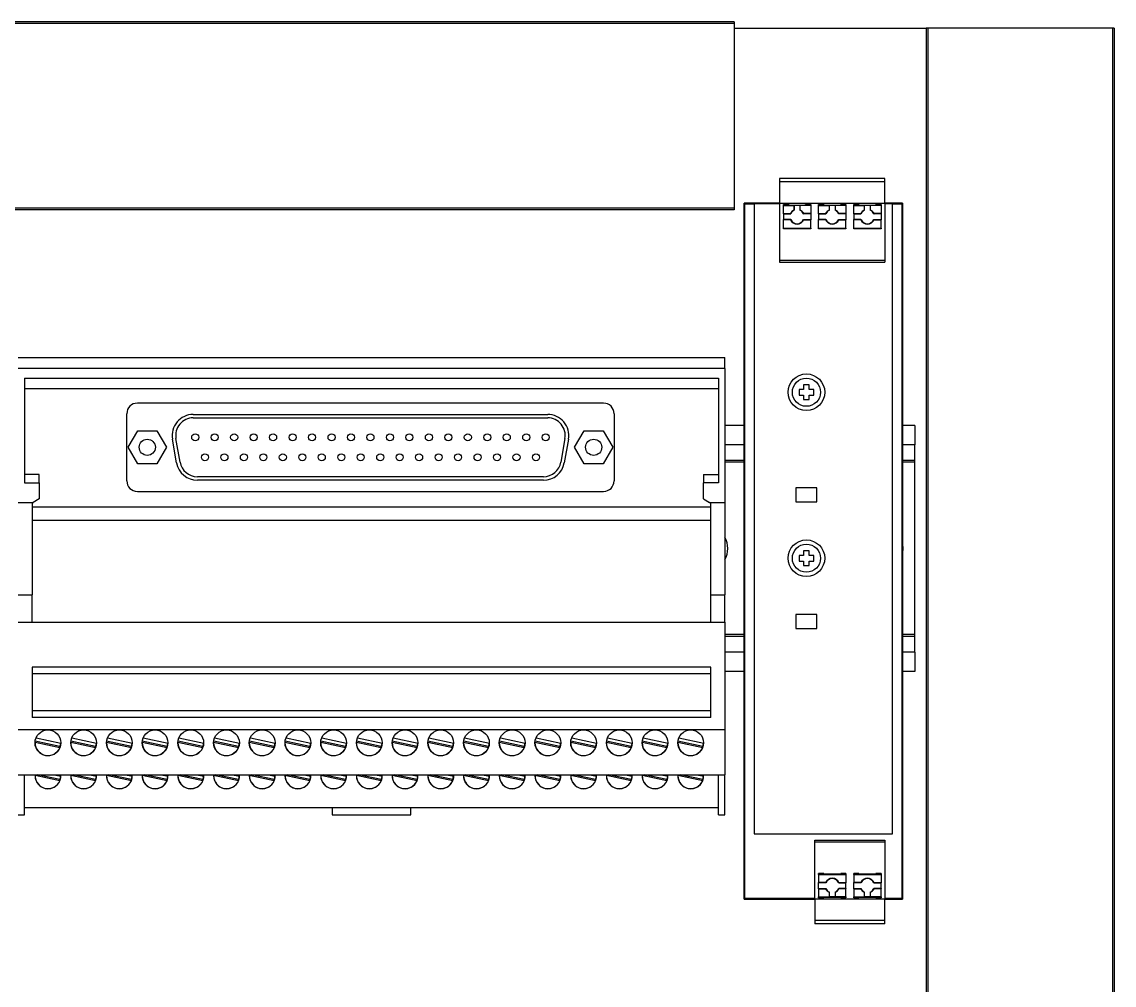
# Model space of a CAD drawing. Header units: millimetres. Extents: x 24 to 293, y 35 to 211.
# Drawn here: x 72.6 to 150.3, y 118.9 to 187.4 of the extents above; entities that cross this region are included whole.
import ezdxf

# ---------------------------------------------------------------- set-up
doc = ezdxf.new("R2010")
doc.units = ezdxf.units.MM

msp = doc.modelspace()

# ---------------------------------------------------------------- linework, layer by layer
at = {"color": 7, "linetype": 'Continuous', "lineweight": 25}
for p, q in [((123.214, 187.366), (38.214, 187.366)), ((123.214, 187.366), (123.214, 187.241)), ((123.214, 187.241), (38.214, 187.241)), ((123.214, 187.241), (123.214, 174.116)), ((123.214, 186.928), (136.877, 186.928)), ((136.877, 186.928), (136.877, 61.928)), ((137.002, 186.928), (136.877, 186.928)), ((137.002, 186.928), (137.002, 61.928)), ((150.127, 186.928), (137.002, 186.928)), ((150.127, 186.928), (150.127, 61.928)), ((150.252, 186.928), (150.127, 186.928)), ((150.252, 186.928), (150.252, 61.928)), ((133.952, 176.236), (126.451, 176.236)), ((126.451, 176.236), (126.451, 175.987)), ((126.451, 175.987), (126.451, 174.487)), ((133.952, 175.987), (126.451, 175.987)), ((133.952, 175.987), (133.952, 176.236)), ((133.952, 174.486), (133.952, 175.987)), ((123.214, 174.116), (38.214, 174.116)), ((123.214, 174.116), (123.214, 173.991)), ((123.939, 124.986), (123.939, 174.486)), ((126.451, 174.486), (123.939, 174.486)), ((123.989, 174.436), (124.639, 174.436)), ((123.989, 125.036), (123.989, 174.436)), ((124.639, 174.436), (124.639, 129.636)), ((126.451, 174.436), (124.639, 174.436)), ((126.451, 174.487), (133.951, 174.487)), ((126.451, 174.487), (126.451, 174.436)), ((126.451, 174.436), (126.451, 170.281)), ((126.726, 174.375), (127.101, 174.375)), ((126.726, 174.311), (126.726, 174.375)), ((126.726, 174.311), (127.48, 174.311)), ((126.726, 173.733), (126.726, 174.311)), ((127.101, 174.375), (127.101, 174.337)), ((127.101, 174.337), (128.301, 174.337)), ((127.501, 174.32), (127.48, 174.311)), ((127.48, 174.311), (127.48, 173.984)), ((127.501, 173.97), (127.501, 174.32)), ((127.901, 174.32), (127.501, 174.32)), ((127.901, 174.32), (127.901, 173.97)), ((127.901, 174.32), (127.923, 174.311)), ((127.923, 173.984), (127.923, 174.311)), ((128.676, 174.311), (127.923, 174.311)), ((128.301, 174.337), (128.301, 174.375)), ((128.301, 174.375), (128.676, 174.375)), ((128.676, 174.375), (128.676, 174.311)), ((128.676, 174.311), (128.676, 173.733)), ((129.227, 174.311), (129.227, 174.375)), ((129.227, 174.375), (129.601, 174.375)), ((129.227, 174.311), (129.98, 174.311)), ((129.227, 173.733), (129.227, 174.311)), ((129.601, 174.375), (129.601, 174.337)), ((129.601, 174.337), (130.801, 174.337)), ((130.002, 174.32), (129.98, 174.311)), ((129.98, 174.311), (129.98, 173.984)), ((130.002, 173.97), (130.002, 174.32)), ((130.401, 174.32), (130.002, 174.32)), ((130.401, 174.32), (130.401, 173.97)), ((130.401, 174.32), (130.423, 174.311)), ((131.177, 174.311), (130.423, 174.311)), ((130.423, 173.984), (130.423, 174.311)), ((130.801, 174.337), (130.801, 174.375)), ((130.801, 174.375), (131.176, 174.375)), ((131.177, 174.375), (131.177, 174.311)), ((131.177, 174.311), (131.177, 173.733)), ((131.726, 174.311), (131.726, 174.375)), ((131.726, 174.375), (132.101, 174.375)), ((131.726, 174.311), (132.48, 174.311)), ((131.726, 173.733), (131.726, 174.311)), ((132.101, 174.375), (132.101, 174.337)), ((132.101, 174.337), (133.302, 174.337)), ((132.501, 174.32), (132.48, 174.311)), ((132.48, 174.311), (132.48, 173.984)), ((132.901, 174.32), (132.501, 174.32)), ((132.501, 173.97), (132.501, 174.32)), ((132.901, 174.32), (132.923, 174.311)), ((132.901, 174.32), (132.901, 173.97)), ((133.677, 174.311), (132.923, 174.311)), ((132.923, 173.984), (132.923, 174.311)), ((133.302, 174.337), (133.302, 174.375)), ((133.302, 174.375), (133.676, 174.375)), ((133.677, 174.375), (133.677, 174.311)), ((133.677, 174.311), (133.677, 173.733)), ((133.952, 174.436), (133.952, 174.486)), ((135.189, 174.486), (133.952, 174.486)), ((133.952, 174.436), (133.952, 170.281)), ((134.489, 174.436), (133.952, 174.436)), ((134.489, 174.436), (135.139, 174.436)), ((134.489, 129.636), (134.489, 174.436)), ((135.139, 174.436), (135.139, 125.036)), ((135.189, 174.486), (135.189, 124.986)), ((123.214, 173.991), (38.214, 173.991)), ((126.726, 173.711), (126.726, 173.733)), ((126.726, 173.733), (127.229, 173.733)), ((126.726, 173.711), (127.243, 173.711)), ((126.726, 173.711), (126.726, 173.311)), ((126.726, 173.289), (126.726, 173.311)), ((127.243, 173.311), (126.726, 173.311)), ((127.229, 173.289), (126.726, 173.289)), ((126.726, 172.711), (126.726, 173.289)), ((128.676, 173.711), (128.16, 173.711)), ((128.16, 173.311), (128.676, 173.311)), ((128.676, 173.733), (128.174, 173.733)), ((128.174, 173.289), (128.676, 173.289)), ((128.676, 173.733), (128.676, 173.711)), ((128.676, 173.711), (128.676, 173.311)), ((128.676, 173.311), (128.676, 173.289)), ((128.676, 172.711), (128.676, 173.289)), ((129.227, 173.711), (129.227, 173.733)), ((129.227, 173.733), (129.729, 173.733)), ((129.227, 173.711), (129.743, 173.711)), ((129.227, 173.711), (129.227, 173.311)), ((129.227, 173.289), (129.227, 173.311)), ((129.743, 173.311), (129.227, 173.311)), ((129.227, 172.711), (129.227, 173.289)), ((129.729, 173.289), (129.227, 173.289)), ((131.176, 173.711), (130.66, 173.711)), ((130.66, 173.311), (131.176, 173.311)), ((131.176, 173.733), (130.674, 173.733)), ((130.674, 173.289), (131.176, 173.289)), ((131.177, 173.733), (131.177, 173.711)), ((131.177, 173.711), (131.177, 173.311)), ((131.177, 173.311), (131.177, 173.289)), ((131.177, 172.711), (131.177, 173.289)), ((131.726, 173.711), (131.726, 173.733)), ((131.726, 173.733), (132.229, 173.733)), ((131.726, 173.711), (132.243, 173.711)), ((131.726, 173.711), (131.726, 173.311)), ((131.726, 173.289), (131.726, 173.311)), ((132.243, 173.311), (131.726, 173.311)), ((131.726, 172.711), (131.726, 173.289)), ((132.229, 173.289), (131.726, 173.289)), ((133.676, 173.711), (133.16, 173.711)), ((133.16, 173.311), (133.676, 173.311)), ((133.676, 173.733), (133.174, 173.733)), ((133.174, 173.289), (133.676, 173.289)), ((133.677, 173.733), (133.677, 173.711)), ((133.677, 173.711), (133.677, 173.311)), ((133.677, 173.311), (133.677, 173.289)), ((133.677, 172.711), (133.677, 173.289)), ((126.726, 172.711), (128.676, 172.711)), ((126.726, 172.647), (126.726, 172.711)), ((127.101, 172.647), (126.726, 172.647)), ((127.101, 172.686), (128.301, 172.686)), ((127.101, 172.686), (127.101, 172.647)), ((128.301, 172.647), (128.301, 172.686)), ((128.676, 172.647), (128.301, 172.647)), ((128.676, 172.711), (128.676, 172.647)), ((129.227, 172.711), (131.177, 172.711)), ((129.227, 172.647), (129.227, 172.711)), ((129.601, 172.647), (129.227, 172.647)), ((129.601, 172.686), (130.801, 172.686)), ((129.601, 172.686), (129.601, 172.647)), ((130.801, 172.647), (130.801, 172.686)), ((131.176, 172.647), (130.801, 172.647)), ((131.177, 172.711), (131.177, 172.647)), ((131.726, 172.711), (133.677, 172.711)), ((131.726, 172.647), (131.726, 172.711)), ((132.101, 172.647), (131.726, 172.647)), ((132.101, 172.686), (133.302, 172.686)), ((132.101, 172.686), (132.101, 172.647)), ((133.302, 172.647), (133.302, 172.686)), ((133.676, 172.647), (133.302, 172.647)), ((133.677, 172.711), (133.677, 172.647)), ((133.951, 170.394), (126.451, 170.394)), ((126.451, 170.281), (133.952, 170.281)), ((72.292, 163.503), (122.554, 163.503)), ((122.554, 162.727), (122.554, 163.503)), ((122.554, 162.727), (72.292, 162.727)), ((122.554, 162.727), (122.554, 153.193)), ((72.742, 162.028), (122.104, 162.028)), ((72.742, 162.028), (72.742, 154.593)), ((122.104, 162.028), (122.104, 154.593)), ((72.742, 161.303), (122.104, 161.303)), ((128.164, 161.236), (127.839, 161.236)), ((127.839, 161.236), (127.839, 160.836)), ((127.839, 160.836), (128.164, 160.836)), ((128.564, 161.561), (128.164, 161.561)), ((128.164, 161.561), (128.164, 161.236)), ((128.164, 160.836), (128.164, 160.511)), ((128.564, 161.236), (128.564, 161.561)), ((128.889, 161.236), (128.564, 161.236)), ((128.564, 160.511), (128.564, 160.836)), ((128.564, 160.836), (128.889, 160.836)), ((128.889, 160.836), (128.889, 161.236)), ((113.934, 160.259), (80.774, 160.259)), ((128.164, 160.511), (128.564, 160.511)), ((80.024, 154.734), (80.024, 159.509)), ((84.749, 159.462), (109.959, 159.462)), ((114.684, 159.509), (114.684, 154.734)), ((84.749, 159.212), (109.959, 159.212)), ((123.939, 158.678), (122.554, 158.678)), ((136.064, 158.678), (135.189, 158.678)), ((136.064, 158.678), (136.064, 157.303)), ((80.123, 157.122), (80.801, 158.297)), ((80.801, 158.297), (82.158, 158.297)), ((82.158, 158.297), (82.836, 157.122)), ((83.815, 156.065), (83.518, 157.745)), ((111.19, 157.745), (110.894, 156.065)), ((111.873, 157.122), (112.551, 158.297)), ((112.551, 158.297), (113.908, 158.297)), ((113.908, 158.297), (114.586, 157.122)), ((80.801, 155.947), (80.123, 157.122)), ((82.836, 157.122), (82.158, 155.947)), ((83.568, 156.021), (83.272, 157.701)), ((111.437, 157.701), (111.14, 156.021)), ((112.551, 155.947), (111.873, 157.122)), ((114.586, 157.122), (113.908, 155.947)), ((123.939, 157.303), (122.554, 157.303)), ((136.064, 157.303), (135.189, 157.303)), ((136.064, 156.178), (136.064, 157.303)), ((123.939, 156.178), (122.554, 156.178)), ((136.064, 156.178), (135.189, 156.178)), ((136.064, 156.053), (136.064, 156.178)), ((82.158, 155.947), (80.801, 155.947)), ((113.908, 155.947), (112.551, 155.947)), ((123.939, 156.053), (122.554, 156.053)), ((136.064, 156.053), (135.189, 156.053)), ((136.064, 143.803), (136.064, 156.053)), ((73.792, 155.193), (72.742, 155.193)), ((73.792, 154.593), (73.792, 155.193)), ((109.663, 155.032), (85.046, 155.032)), ((109.663, 154.782), (85.046, 154.782)), ((121.054, 155.193), (122.104, 155.193)), ((121.054, 155.193), (121.054, 154.593)), ((72.742, 154.593), (73.792, 154.593)), ((73.792, 154.593), (73.792, 153.468)), ((80.774, 153.984), (113.934, 153.984)), ((121.054, 153.468), (121.054, 154.593)), ((122.104, 154.593), (121.054, 154.593)), ((127.614, 154.236), (127.614, 153.236)), ((129.114, 154.236), (127.614, 154.236)), ((129.114, 153.236), (129.114, 154.236)), ((72.292, 153.193), (73.369, 153.193)), ((73.292, 153.143), (73.369, 153.193)), ((73.292, 153.143), (73.292, 146.639)), ((73.792, 153.468), (73.369, 153.193)), ((121.054, 153.468), (121.477, 153.193)), ((121.477, 153.193), (122.554, 153.193)), ((121.554, 153.143), (121.477, 153.193)), ((121.554, 146.639), (121.554, 153.143)), ((122.554, 153.193), (122.554, 146.639)), ((127.614, 153.236), (129.114, 153.236)), ((73.292, 152.893), (121.554, 152.893)), ((73.292, 151.936), (121.554, 151.936)), ((128.164, 149.436), (127.839, 149.436)), ((127.839, 149.436), (127.839, 149.036)), ((128.164, 149.761), (128.164, 149.436)), ((128.564, 149.761), (128.164, 149.761)), ((128.564, 149.436), (128.564, 149.761)), ((128.889, 149.436), (128.564, 149.436)), ((128.889, 149.036), (128.889, 149.436)), ((127.839, 149.036), (128.164, 149.036)), ((128.164, 149.036), (128.164, 148.711)), ((128.164, 148.711), (128.564, 148.711)), ((128.564, 148.711), (128.564, 149.036)), ((128.564, 149.036), (128.889, 149.036)), ((72.292, 146.639), (73.292, 146.639)), ((73.292, 144.693), (73.292, 146.639)), ((121.554, 146.639), (122.554, 146.639)), ((121.554, 144.693), (121.554, 146.639)), ((122.554, 144.693), (122.554, 146.639)), ((72.292, 144.693), (73.292, 144.693)), ((73.292, 144.693), (121.554, 144.693)), ((121.554, 144.693), (122.554, 144.693)), ((122.554, 144.693), (122.554, 137.071)), ((129.114, 145.236), (127.614, 145.236)), ((127.614, 145.236), (127.614, 144.236)), ((129.114, 144.236), (129.114, 145.236)), ((123.939, 143.803), (122.554, 143.803)), ((127.614, 144.236), (129.114, 144.236)), ((136.064, 143.803), (135.189, 143.803)), ((136.064, 143.678), (136.064, 143.803)), ((123.939, 143.678), (122.554, 143.678)), ((136.064, 143.678), (135.189, 143.678)), ((136.064, 142.553), (136.064, 143.678)), ((123.939, 142.553), (122.554, 142.553)), ((136.064, 142.553), (135.189, 142.553)), ((136.064, 142.553), (136.064, 141.178)), ((121.554, 141.483), (73.292, 141.483)), ((73.292, 141.483), (73.292, 137.923)), ((121.554, 137.923), (121.554, 141.483)), ((121.554, 141.021), (73.292, 141.021)), ((123.939, 141.178), (122.554, 141.178)), ((136.064, 141.178), (135.189, 141.178)), ((121.554, 138.386), (73.292, 138.386)), ((121.554, 137.923), (73.292, 137.923)), ((72.292, 137.071), (122.554, 137.071)), ((122.554, 137.071), (122.554, 133.848)), ((75.266, 135.757), (73.495, 136.125)), ((75.266, 135.861), (73.505, 136.227)), ((73.572, 136.459), (75.339, 136.092)), ((77.806, 135.757), (76.035, 136.125)), ((77.806, 135.861), (76.045, 136.227)), ((76.112, 136.459), (77.879, 136.092)), ((80.346, 135.757), (78.575, 136.125)), ((80.346, 135.861), (78.585, 136.227)), ((78.652, 136.459), (80.419, 136.092)), ((82.886, 135.757), (81.115, 136.125)), ((82.886, 135.861), (81.125, 136.227)), ((81.192, 136.459), (82.959, 136.092)), ((85.426, 135.757), (83.655, 136.125)), ((85.426, 135.861), (83.665, 136.227)), ((83.732, 136.459), (85.499, 136.092)), ((87.966, 135.757), (86.195, 136.125)), ((87.966, 135.861), (86.205, 136.227)), ((86.272, 136.459), (88.039, 136.092)), ((90.506, 135.757), (88.735, 136.125)), ((90.506, 135.861), (88.745, 136.227)), ((88.812, 136.459), (90.579, 136.092)), ((93.046, 135.757), (91.275, 136.125)), ((93.046, 135.861), (91.285, 136.227)), ((91.352, 136.459), (93.119, 136.092)), ((95.586, 135.757), (93.815, 136.125)), ((95.586, 135.861), (93.825, 136.227)), ((93.892, 136.459), (95.659, 136.092)), ((98.126, 135.757), (96.355, 136.125)), ((98.126, 135.861), (96.365, 136.227)), ((96.432, 136.459), (98.199, 136.092)), ((100.666, 135.757), (98.895, 136.125)), ((100.666, 135.861), (98.905, 136.227)), ((98.972, 136.459), (100.739, 136.092)), ((103.206, 135.757), (101.435, 136.125)), ((103.206, 135.861), (101.445, 136.227)), ((101.512, 136.459), (103.279, 136.092)), ((105.746, 135.757), (103.975, 136.125)), ((105.746, 135.861), (103.985, 136.227)), ((104.052, 136.459), (105.819, 136.092)), ((108.286, 135.757), (106.515, 136.125)), ((108.286, 135.861), (106.525, 136.227)), ((106.592, 136.459), (108.359, 136.092)), ((110.826, 135.757), (109.055, 136.125)), ((110.826, 135.861), (109.065, 136.227)), ((109.132, 136.459), (110.899, 136.092)), ((113.366, 135.757), (111.595, 136.125)), ((113.366, 135.861), (111.605, 136.227)), ((111.672, 136.459), (113.439, 136.092)), ((115.906, 135.757), (114.135, 136.125)), ((115.906, 135.861), (114.145, 136.227)), ((114.212, 136.459), (115.979, 136.092)), ((118.446, 135.757), (116.675, 136.125)), ((118.446, 135.861), (116.685, 136.227)), ((116.752, 136.459), (118.519, 136.092)), ((120.986, 135.757), (119.215, 136.125)), ((120.986, 135.861), (119.225, 136.227)), ((119.292, 136.459), (121.059, 136.092)), ((75.266, 135.757), (75.266, 135.861)), ((77.806, 135.757), (77.806, 135.861)), ((80.346, 135.757), (80.346, 135.861)), ((82.886, 135.757), (82.886, 135.861)), ((85.426, 135.757), (85.426, 135.861)), ((87.966, 135.757), (87.966, 135.861)), ((90.506, 135.757), (90.506, 135.861)), ((93.046, 135.757), (93.046, 135.861)), ((95.586, 135.757), (95.586, 135.861)), ((98.126, 135.757), (98.126, 135.861)), ((100.666, 135.757), (100.666, 135.861)), ((103.206, 135.757), (103.206, 135.861)), ((105.746, 135.757), (105.746, 135.861)), ((108.286, 135.757), (108.286, 135.861)), ((110.826, 135.757), (110.826, 135.861)), ((113.366, 135.757), (113.366, 135.861)), ((115.906, 135.757), (115.906, 135.861)), ((118.446, 135.757), (118.446, 135.861)), ((120.986, 135.757), (120.986, 135.861)), ((72.292, 133.848), (72.742, 133.848)), ((72.742, 133.848), (122.104, 133.848)), ((72.742, 131.003), (72.742, 133.848)), ((75.266, 133.412), (73.495, 133.78)), ((75.266, 133.516), (73.667, 133.848)), ((74.851, 133.848), (75.339, 133.747)), ((77.806, 133.412), (76.035, 133.78)), ((77.806, 133.516), (76.207, 133.848)), ((77.391, 133.848), (77.879, 133.747)), ((80.346, 133.412), (78.575, 133.78)), ((80.346, 133.516), (78.747, 133.848)), ((79.931, 133.848), (80.419, 133.747)), ((82.886, 133.412), (81.115, 133.78)), ((82.886, 133.516), (81.287, 133.848)), ((82.471, 133.848), (82.959, 133.747)), ((85.426, 133.412), (83.655, 133.78)), ((85.426, 133.516), (83.827, 133.848)), ((85.011, 133.848), (85.499, 133.747)), ((87.966, 133.412), (86.195, 133.78)), ((87.966, 133.516), (86.367, 133.848)), ((87.551, 133.848), (88.039, 133.747)), ((90.506, 133.412), (88.735, 133.78)), ((90.506, 133.516), (88.907, 133.848)), ((90.091, 133.848), (90.579, 133.747)), ((93.046, 133.412), (91.275, 133.78)), ((93.046, 133.516), (91.447, 133.848)), ((92.631, 133.848), (93.119, 133.747)), ((95.586, 133.412), (93.815, 133.78)), ((95.586, 133.516), (93.987, 133.848)), ((95.171, 133.848), (95.659, 133.747)), ((98.126, 133.412), (96.355, 133.78)), ((98.126, 133.516), (96.527, 133.848)), ((97.711, 133.848), (98.199, 133.747)), ((100.666, 133.412), (98.895, 133.78)), ((100.666, 133.516), (99.067, 133.848)), ((100.251, 133.848), (100.739, 133.747)), ((103.206, 133.412), (101.435, 133.78)), ((103.206, 133.516), (101.607, 133.848)), ((102.791, 133.848), (103.279, 133.747)), ((105.746, 133.412), (103.975, 133.78)), ((105.746, 133.516), (104.147, 133.848)), ((105.331, 133.848), (105.819, 133.747)), ((108.286, 133.412), (106.515, 133.78)), ((108.286, 133.516), (106.687, 133.848)), ((107.871, 133.848), (108.359, 133.747)), ((110.826, 133.412), (109.055, 133.78)), ((110.826, 133.516), (109.227, 133.848)), ((110.411, 133.848), (110.899, 133.747)), ((113.366, 133.412), (111.595, 133.78)), ((113.366, 133.516), (111.767, 133.848)), ((112.951, 133.848), (113.439, 133.747)), ((115.906, 133.412), (114.135, 133.78)), ((115.906, 133.516), (114.307, 133.848)), ((115.491, 133.848), (115.979, 133.747)), ((118.446, 133.412), (116.675, 133.78)), ((118.446, 133.516), (116.847, 133.848)), ((118.031, 133.848), (118.519, 133.747)), ((120.986, 133.412), (119.215, 133.78)), ((120.986, 133.516), (119.387, 133.848)), ((120.571, 133.848), (121.059, 133.747)), ((122.104, 133.848), (122.554, 133.848)), ((122.104, 131.003), (122.104, 133.848)), ((122.554, 131.003), (122.554, 133.848)), ((75.266, 133.412), (75.266, 133.516)), ((77.806, 133.412), (77.806, 133.516)), ((80.346, 133.412), (80.346, 133.516)), ((82.886, 133.412), (82.886, 133.516)), ((85.426, 133.412), (85.426, 133.516)), ((87.966, 133.412), (87.966, 133.516)), ((90.506, 133.412), (90.506, 133.516)), ((93.046, 133.412), (93.046, 133.516)), ((95.586, 133.412), (95.586, 133.516)), ((98.126, 133.412), (98.126, 133.516)), ((100.666, 133.412), (100.666, 133.516)), ((103.206, 133.412), (103.206, 133.516)), ((105.746, 133.412), (105.746, 133.516)), ((108.286, 133.412), (108.286, 133.516)), ((110.826, 133.412), (110.826, 133.516)), ((113.366, 133.412), (113.366, 133.516)), ((115.906, 133.412), (115.906, 133.516)), ((118.446, 133.412), (118.446, 133.516)), ((120.986, 133.412), (120.986, 133.516)), ((72.742, 131.503), (122.104, 131.503)), ((94.624, 131.503), (94.624, 131.003)), ((100.224, 131.003), (100.224, 131.503)), ((72.292, 131.003), (72.742, 131.003)), ((94.624, 131.003), (100.224, 131.003)), ((122.104, 131.003), (122.554, 131.003)), ((124.639, 129.636), (134.489, 129.636)), ((128.952, 129.186), (133.952, 129.186)), ((128.952, 125.036), (128.952, 129.186)), ((128.952, 129.072), (133.952, 129.072)), ((133.952, 129.186), (133.952, 125.036)), ((129.601, 126.825), (129.227, 126.825)), ((129.227, 126.761), (129.227, 126.825)), ((129.227, 126.761), (129.227, 126.183)), ((129.227, 126.761), (131.177, 126.761)), ((129.601, 126.825), (129.601, 126.787)), ((129.602, 126.787), (130.801, 126.787)), ((130.801, 126.787), (130.801, 126.825)), ((131.177, 126.825), (130.801, 126.825)), ((131.177, 126.825), (131.177, 126.761)), ((131.177, 126.761), (131.177, 126.183)), ((131.726, 126.761), (131.726, 126.825)), ((132.101, 126.825), (131.726, 126.825)), ((131.726, 126.761), (131.726, 126.183)), ((131.726, 126.761), (133.677, 126.761)), ((132.101, 126.825), (132.101, 126.787)), ((132.102, 126.787), (133.302, 126.787)), ((133.302, 126.787), (133.302, 126.825)), ((133.677, 126.825), (133.302, 126.825)), ((133.677, 126.825), (133.677, 126.761)), ((133.677, 126.761), (133.677, 126.183)), ((129.729, 126.183), (129.227, 126.183)), ((129.227, 126.161), (129.227, 126.183)), ((129.743, 126.161), (129.227, 126.161)), ((129.227, 125.761), (129.227, 126.161)), ((130.66, 126.161), (131.177, 126.161)), ((130.674, 126.183), (131.177, 126.183)), ((131.177, 126.183), (131.177, 126.161)), ((131.177, 125.761), (131.177, 126.161)), ((132.229, 126.183), (131.726, 126.183)), ((131.726, 126.161), (131.726, 126.183)), ((132.243, 126.161), (131.726, 126.161)), ((131.726, 125.761), (131.726, 126.161)), ((133.16, 126.161), (133.677, 126.161)), ((133.174, 126.183), (133.677, 126.183)), ((133.677, 126.183), (133.677, 126.161)), ((133.677, 125.761), (133.677, 126.161)), ((129.227, 125.761), (129.743, 125.761)), ((129.227, 125.739), (129.227, 125.761)), ((129.227, 125.739), (129.227, 125.161)), ((129.227, 125.739), (129.729, 125.739)), ((129.227, 125.161), (129.98, 125.161)), ((129.227, 125.097), (129.227, 125.161)), ((129.227, 125.097), (129.601, 125.097)), ((129.601, 125.136), (129.601, 125.097)), ((129.602, 125.136), (130.801, 125.136)), ((129.98, 125.489), (129.98, 125.161)), ((130.002, 125.153), (129.98, 125.161)), ((130.002, 125.153), (130.002, 125.503)), ((130.401, 125.153), (130.002, 125.153)), ((130.401, 125.503), (130.401, 125.153)), ((130.401, 125.153), (130.423, 125.161)), ((130.423, 125.161), (130.423, 125.489)), ((131.177, 125.161), (130.423, 125.161)), ((131.177, 125.761), (130.66, 125.761)), ((131.177, 125.739), (130.674, 125.739)), ((130.801, 125.097), (130.801, 125.136)), ((130.801, 125.097), (131.177, 125.097)), ((131.177, 125.761), (131.177, 125.739)), ((131.177, 125.161), (131.177, 125.739)), ((131.177, 125.161), (131.177, 125.097)), ((131.726, 125.739), (131.726, 125.761)), ((131.726, 125.761), (132.243, 125.761)), ((131.726, 125.739), (131.726, 125.161)), ((131.726, 125.739), (132.229, 125.739)), ((131.726, 125.097), (131.726, 125.161)), ((131.726, 125.161), (132.48, 125.161)), ((131.726, 125.097), (132.101, 125.097)), ((132.101, 125.136), (132.101, 125.097)), ((132.102, 125.136), (133.302, 125.136)), ((132.48, 125.489), (132.48, 125.161)), ((132.501, 125.153), (132.48, 125.161)), ((132.501, 125.153), (132.501, 125.503)), ((132.901, 125.153), (132.501, 125.153)), ((132.901, 125.503), (132.901, 125.153)), ((132.901, 125.153), (132.923, 125.161)), ((132.923, 125.161), (132.923, 125.489)), ((133.677, 125.161), (132.923, 125.161)), ((133.677, 125.761), (133.16, 125.761)), ((133.677, 125.739), (133.174, 125.739)), ((133.302, 125.097), (133.302, 125.136)), ((133.302, 125.097), (133.677, 125.097)), ((133.677, 125.761), (133.677, 125.739)), ((133.677, 125.161), (133.677, 125.739)), ((133.677, 125.161), (133.677, 125.097)), ((123.939, 124.986), (128.952, 124.986)), ((128.952, 125.036), (123.989, 125.036)), ((128.952, 125.036), (128.952, 124.986)), ((133.952, 124.986), (128.952, 124.986)), ((128.952, 124.986), (128.952, 123.486)), ((135.139, 125.036), (133.952, 125.036)), ((133.952, 124.986), (133.952, 125.036)), ((133.952, 123.486), (133.952, 124.986)), ((133.952, 124.986), (135.189, 124.986)), ((133.952, 123.486), (128.952, 123.486)), ((128.952, 123.486), (128.952, 123.236)), ((133.952, 123.236), (128.952, 123.236)), ((133.952, 123.236), (133.952, 123.486))]:
    msp.add_line(p, q, dxfattribs=at)
at = {"color": 7, "linetype": 'Continuous', "lineweight": 25, "flags": 128}
msp.add_lwpolyline([(135.189, 150.232), (135.218, 149.928), (135.189, 149.624)], dxfattribs=at)
at = {"color": 7, "linetype": 'Continuous', "lineweight": 25}
for centre, radius in [((128.364, 161.036), 1.3), ((128.364, 161.036), 1), ((84.889, 157.832), 0.25), ((86.274, 157.832), 0.25), ((87.659, 157.832), 0.25), ((89.044, 157.832), 0.25), ((90.429, 157.832), 0.25), ((91.814, 157.832), 0.25), ((93.199, 157.832), 0.25), ((94.584, 157.832), 0.25), ((95.969, 157.832), 0.25), ((97.354, 157.832), 0.25), ((98.739, 157.832), 0.25), ((100.124, 157.832), 0.25), ((101.509, 157.832), 0.25), ((102.894, 157.832), 0.25), ((104.279, 157.832), 0.25), ((105.664, 157.832), 0.25), ((107.049, 157.832), 0.25), ((108.434, 157.832), 0.25), ((109.819, 157.832), 0.25), ((81.479, 157.122), 0.575), ((113.229, 157.122), 0.575), ((85.582, 156.412), 0.25), ((86.967, 156.412), 0.25), ((88.352, 156.412), 0.25), ((89.737, 156.412), 0.25), ((91.122, 156.412), 0.25), ((92.507, 156.412), 0.25), ((93.892, 156.412), 0.25), ((95.277, 156.412), 0.25), ((96.662, 156.412), 0.25), ((98.047, 156.412), 0.25), ((99.432, 156.412), 0.25), ((100.817, 156.412), 0.25), ((102.202, 156.412), 0.25), ((103.587, 156.412), 0.25), ((104.972, 156.412), 0.25), ((106.357, 156.412), 0.25), ((107.742, 156.412), 0.25), ((109.127, 156.412), 0.25), ((128.364, 149.236), 1.3), ((128.364, 149.236), 1), ((74.412, 136.111), 0.915), ((76.952, 136.111), 0.915), ((79.492, 136.111), 0.915), ((82.032, 136.111), 0.915), ((84.572, 136.111), 0.915), ((87.112, 136.111), 0.915), ((89.652, 136.111), 0.915), ((92.192, 136.111), 0.915), ((94.732, 136.111), 0.915), ((97.272, 136.111), 0.915), ((99.812, 136.111), 0.915), ((102.352, 136.111), 0.915), ((104.892, 136.111), 0.915), ((107.432, 136.111), 0.915), ((109.972, 136.111), 0.915), ((112.512, 136.111), 0.915), ((115.052, 136.111), 0.915), ((117.592, 136.111), 0.915), ((120.132, 136.111), 0.915)]:
    msp.add_circle(centre, radius, dxfattribs=at)
for centre, radius, start, end in [((127.701, 173.511), 0.522, 115.15945, 154.84055), ((127.701, 173.511), 0.522, 205.15945, 334.84055), ((127.701, 173.511), 0.5, 113.57818, 156.42182), ((127.701, 173.511), 0.5, 203.57818, 336.42182), ((127.701, 173.511), 0.5, 23.57818, 66.42182), ((127.701, 173.511), 0.522, 25.15945, 64.84055), ((130.201, 173.511), 0.522, 115.15289, 154.84055), ((130.201, 173.511), 0.522, 205.15945, 334.84055), ((130.201, 173.511), 0.5, 113.57818, 156.42183), ((130.201, 173.511), 0.5, 203.57818, 336.42182), ((130.201, 173.511), 0.5, 23.57818, 66.42182), ((130.201, 173.511), 0.522, 25.15945, 64.84055), ((132.701, 173.511), 0.522, 115.15945, 154.84055), ((132.701, 173.511), 0.522, 205.15945, 334.84055), ((132.701, 173.511), 0.5, 113.57818, 156.42182), ((132.701, 173.511), 0.5, 203.57818, 336.42182), ((132.701, 173.511), 0.5, 23.57818, 66.42182), ((132.701, 173.511), 0.522, 25.15945, 64.84055), ((80.774, 159.509), 0.75, 90, 180), ((113.934, 159.509), 0.75, 360, 90), ((84.749, 157.962), 1.5, 90, 190), ((109.959, 157.962), 1.5, 350, 90), ((84.749, 157.962), 1.25, 90, 190), ((109.959, 157.962), 1.25, 350, 90), ((85.046, 156.282), 1.5, 190, 270), ((85.046, 156.282), 1.25, 190, 270), ((109.663, 156.282), 1.25, 270, 350), ((109.663, 156.282), 1.5, 270, 350), ((80.774, 154.734), 0.75, 180, 270), ((113.934, 154.734), 0.75, 270, 360), ((121.185, 149.928), 1.587, 329.59611, 30.40389), ((74.419, 136.128), 0.925, 181.53567, 336.33416), ((74.453, 136.213), 0.886, 336.58625, 352.24205), ((76.959, 136.128), 0.925, 181.53567, 336.33416), ((76.993, 136.213), 0.886, 336.58625, 352.24205), ((79.499, 136.128), 0.925, 181.53565, 336.33416), ((79.533, 136.213), 0.886, 336.58625, 352.24205), ((82.039, 136.128), 0.925, 181.53567, 336.33416), ((82.073, 136.213), 0.886, 336.58625, 352.24205), ((84.579, 136.128), 0.925, 181.53567, 336.33416), ((84.613, 136.213), 0.886, 336.58625, 352.24205), ((87.119, 136.128), 0.925, 181.53567, 336.33416), ((87.153, 136.213), 0.886, 336.58625, 352.24205), ((89.659, 136.128), 0.925, 181.53567, 336.33416), ((89.693, 136.213), 0.886, 336.58625, 352.24205), ((92.199, 136.128), 0.925, 181.53567, 336.33416), ((92.233, 136.213), 0.886, 336.58625, 352.24205), ((94.739, 136.128), 0.925, 181.53567, 336.33416), ((94.773, 136.213), 0.886, 336.58625, 352.24205), ((97.279, 136.128), 0.925, 181.53571, 336.33416), ((97.313, 136.213), 0.886, 336.58625, 352.24205), ((99.819, 136.128), 0.925, 181.5356, 336.33416), ((99.853, 136.213), 0.886, 336.58625, 352.24205), ((102.359, 136.128), 0.925, 181.53589, 336.33415), ((102.393, 136.213), 0.886, 336.58625, 352.24205), ((104.899, 136.128), 0.925, 181.53567, 336.33416), ((104.933, 136.213), 0.886, 336.58625, 352.24205), ((107.439, 136.128), 0.925, 181.53647, 336.33415), ((107.473, 136.213), 0.886, 336.58625, 352.24205), ((109.979, 136.128), 0.925, 181.53466, 336.33417), ((110.013, 136.213), 0.886, 336.58625, 352.24205), ((112.519, 136.128), 0.925, 181.53694, 336.33414), ((112.553, 136.213), 0.886, 336.58625, 352.24205), ((115.059, 136.128), 0.924, 181.53258, 336.33419), ((115.093, 136.213), 0.886, 336.58625, 352.24205), ((117.599, 136.128), 0.924, 181.53197, 336.3342), ((117.633, 136.213), 0.886, 336.58625, 352.24205), ((120.139, 136.128), 0.925, 181.53567, 336.33416), ((120.173, 136.213), 0.886, 336.58625, 352.24205), ((74.419, 133.783), 0.925, 181.53557, 336.33416), ((74.405, 133.76), 0.909, 174.42766, 270.76877), ((74.431, 133.758), 0.907, 269.11184, 5.69172), ((74.453, 133.868), 0.886, 336.58625, 352.24205), ((76.959, 133.783), 0.925, 181.5356, 336.33416), ((76.945, 133.76), 0.909, 174.42766, 270.76877), ((76.971, 133.758), 0.907, 269.11184, 5.69172), ((76.993, 133.868), 0.886, 336.58625, 352.24205), ((79.499, 133.783), 0.925, 181.53565, 336.33416), ((79.485, 133.76), 0.909, 174.42766, 270.76877), ((79.511, 133.758), 0.907, 269.11184, 5.69172), ((79.533, 133.868), 0.886, 336.58625, 352.24205), ((82.039, 133.783), 0.925, 181.53567, 336.33416), ((82.025, 133.76), 0.909, 174.42766, 270.76877), ((82.051, 133.758), 0.907, 269.11184, 5.69172), ((82.073, 133.868), 0.886, 336.58625, 352.24205), ((84.579, 133.783), 0.925, 181.53567, 336.33416), ((84.565, 133.76), 0.909, 174.42766, 270.76877), ((84.591, 133.758), 0.907, 269.11184, 5.69172), ((84.613, 133.868), 0.886, 336.58625, 352.24205), ((87.119, 133.783), 0.925, 181.53567, 336.33416), ((87.105, 133.76), 0.909, 174.42766, 270.76877), ((87.131, 133.758), 0.907, 269.11184, 5.69172), ((87.153, 133.868), 0.886, 336.58625, 352.24205), ((89.659, 133.783), 0.925, 181.53567, 336.33416), ((89.645, 133.76), 0.909, 174.42766, 270.76877), ((89.671, 133.758), 0.907, 269.11184, 5.69172), ((89.693, 133.868), 0.886, 336.58625, 352.24205), ((92.199, 133.783), 0.925, 181.53567, 336.33416), ((92.185, 133.76), 0.909, 174.42766, 270.76877), ((92.211, 133.758), 0.907, 269.11184, 5.69172), ((92.233, 133.868), 0.886, 336.58625, 352.24205), ((94.739, 133.783), 0.925, 181.53567, 336.33416), ((94.725, 133.76), 0.909, 174.42766, 270.76877), ((94.751, 133.758), 0.907, 269.11184, 5.69172), ((94.773, 133.868), 0.886, 336.58625, 352.24205), ((97.279, 133.783), 0.925, 181.53567, 336.33416), ((97.265, 133.76), 0.909, 174.42766, 270.76877), ((97.291, 133.758), 0.907, 269.11184, 5.69172), ((97.313, 133.868), 0.886, 336.58625, 352.24205), ((99.819, 133.783), 0.925, 181.5356, 336.33416), ((99.805, 133.76), 0.909, 174.42766, 270.76877), ((99.831, 133.758), 0.907, 269.11184, 5.69172), ((99.853, 133.868), 0.886, 336.58625, 352.24205), ((102.359, 133.783), 0.925, 181.5361, 336.33415), ((102.345, 133.76), 0.909, 174.42766, 270.76877), ((102.371, 133.758), 0.907, 269.11184, 5.69172), ((102.393, 133.868), 0.886, 336.58625, 352.24205), ((104.899, 133.783), 0.925, 181.53597, 336.33415), ((104.885, 133.76), 0.909, 174.42766, 270.76877), ((104.911, 133.758), 0.907, 269.11184, 5.69172), ((104.933, 133.868), 0.886, 336.58625, 352.24205), ((107.439, 133.783), 0.925, 181.53647, 336.33415), ((107.425, 133.76), 0.909, 174.42766, 270.76877), ((107.451, 133.758), 0.907, 269.11184, 5.69172), ((107.473, 133.868), 0.886, 336.58625, 352.24205), ((109.979, 133.783), 0.925, 181.53567, 336.33416), ((109.965, 133.76), 0.909, 174.42766, 270.76877), ((109.991, 133.758), 0.907, 269.11184, 5.69172), ((110.013, 133.868), 0.886, 336.58625, 352.24205), ((112.519, 133.783), 0.925, 181.53567, 336.33416), ((112.505, 133.76), 0.909, 174.42766, 270.76877), ((112.531, 133.758), 0.907, 269.11184, 5.69172), ((112.553, 133.868), 0.886, 336.58625, 352.24205), ((115.059, 133.783), 0.925, 181.53567, 336.33416), ((115.045, 133.76), 0.909, 174.42766, 270.76877), ((115.071, 133.758), 0.907, 269.11184, 5.69172), ((115.093, 133.868), 0.886, 336.58625, 352.24205), ((117.599, 133.783), 0.924, 181.53197, 336.3342), ((117.585, 133.76), 0.909, 174.42766, 270.76877), ((117.611, 133.758), 0.907, 269.11184, 5.69172), ((117.633, 133.868), 0.886, 336.58625, 352.24205), ((120.139, 133.783), 0.925, 181.54005, 336.3341), ((120.125, 133.76), 0.909, 174.42766, 270.76877), ((120.151, 133.758), 0.907, 269.11184, 5.69172), ((120.173, 133.868), 0.886, 336.58625, 352.24205), ((130.202, 125.961), 0.522, 25.15994, 154.84006), ((130.202, 125.961), 0.5, 23.57818, 156.42182), ((132.702, 125.961), 0.522, 25.15994, 154.84006), ((132.702, 125.961), 0.5, 23.57818, 156.42182), ((130.202, 125.961), 0.522, 205.15994, 244.84006), ((130.202, 125.961), 0.5, 203.57818, 246.42182), ((130.202, 125.961), 0.5, 293.57818, 336.42182), ((130.202, 125.961), 0.522, 295.15168, 334.84006), ((132.702, 125.961), 0.522, 205.15994, 244.83351), ((132.702, 125.961), 0.5, 203.57818, 246.41508), ((132.702, 125.961), 0.5, 293.57818, 336.42182), ((132.702, 125.961), 0.522, 295.15168, 334.84006)]:
    msp.add_arc(centre, radius, start, end, dxfattribs=at)
for points, knots in [([(127.229, 173.733), (127.232, 173.729), (127.236, 173.722), (127.241, 173.715), (127.243, 173.711)], [0, 0, 0, 0, 0.56, 1, 1, 1, 1]), ([(127.243, 173.311), (127.241, 173.307), (127.236, 173.3), (127.231, 173.293), (127.229, 173.289)], [0, 0, 0, 0, 0.56, 1, 1, 1, 1]), ([(127.501, 173.97), (127.497, 173.972), (127.49, 173.977), (127.483, 173.982), (127.48, 173.984)], [0, 0, 0, 0, 0.56, 1, 1, 1, 1]), ([(127.923, 173.984), (127.919, 173.981), (127.912, 173.976), (127.905, 173.972), (127.901, 173.97)], [0, 0, 0, 0, 0.56, 1, 1, 1, 1]), ([(128.16, 173.711), (128.162, 173.715), (128.167, 173.723), (128.172, 173.73), (128.174, 173.733)], [0, 0, 0, 0, 0.56, 1, 1, 1, 1]), ([(128.174, 173.289), (128.171, 173.294), (128.167, 173.301), (128.162, 173.308), (128.16, 173.311)], [0, 0, 0, 0, 0.56, 1, 1, 1, 1]), ([(129.729, 173.733), (129.732, 173.729), (129.736, 173.722), (129.741, 173.715), (129.743, 173.711)], [0, 0, 0, 0, 0.56, 1, 1, 1, 1]), ([(129.743, 173.311), (129.741, 173.307), (129.736, 173.3), (129.731, 173.293), (129.729, 173.289)], [0, 0, 0, 0, 0.56, 1, 1, 1, 1]), ([(130.002, 173.97), (129.997, 173.972), (129.99, 173.977), (129.983, 173.982), (129.98, 173.984)], [0, 0, 0, 0, 0.56, 1, 1, 1, 1]), ([(130.423, 173.984), (130.419, 173.981), (130.412, 173.976), (130.405, 173.972), (130.401, 173.97)], [0, 0, 0, 0, 0.56, 1, 1, 1, 1]), ([(130.66, 173.711), (130.662, 173.715), (130.667, 173.723), (130.672, 173.73), (130.674, 173.733)], [0, 0, 0, 0, 0.56, 1, 1, 1, 1]), ([(130.674, 173.289), (130.671, 173.294), (130.667, 173.301), (130.662, 173.308), (130.66, 173.311)], [0, 0, 0, 0, 0.56, 1, 1, 1, 1]), ([(132.229, 173.733), (132.232, 173.729), (132.236, 173.722), (132.241, 173.715), (132.243, 173.711)], [0, 0, 0, 0, 0.56, 1, 1, 1, 1]), ([(132.243, 173.311), (132.241, 173.307), (132.236, 173.3), (132.231, 173.293), (132.229, 173.289)], [0, 0, 0, 0, 0.56, 1, 1, 1, 1]), ([(132.501, 173.97), (132.497, 173.972), (132.49, 173.977), (132.483, 173.982), (132.48, 173.984)], [0, 0, 0, 0, 0.56, 1, 1, 1, 1]), ([(132.923, 173.984), (132.919, 173.981), (132.912, 173.976), (132.905, 173.972), (132.901, 173.97)], [0, 0, 0, 0, 0.56, 1, 1, 1, 1]), ([(133.16, 173.711), (133.162, 173.715), (133.167, 173.723), (133.172, 173.73), (133.174, 173.733)], [0, 0, 0, 0, 0.56, 1, 1, 1, 1]), ([(133.174, 173.289), (133.171, 173.294), (133.167, 173.301), (133.162, 173.308), (133.16, 173.311)], [0, 0, 0, 0, 0.56, 1, 1, 1, 1]), ([(129.729, 126.183), (129.732, 126.179), (129.736, 126.172), (129.741, 126.165), (129.743, 126.161)], [0, 0, 0, 0, 0.56, 1, 1, 1, 1]), ([(130.66, 126.161), (130.662, 126.165), (130.667, 126.173), (130.672, 126.18), (130.674, 126.183)], [0, 0, 0, 0, 0.56, 1, 1, 1, 1]), ([(132.229, 126.183), (132.232, 126.179), (132.236, 126.172), (132.241, 126.165), (132.243, 126.161)], [0, 0, 0, 0, 0.56, 1, 1, 1, 1]), ([(133.16, 126.161), (133.162, 126.165), (133.167, 126.173), (133.172, 126.18), (133.174, 126.183)], [0, 0, 0, 0, 0.56, 1, 1, 1, 1]), ([(129.743, 125.761), (129.741, 125.757), (129.736, 125.75), (129.731, 125.743), (129.729, 125.739)], [0, 0, 0, 0, 0.56, 1, 1, 1, 1]), ([(129.98, 125.489), (129.984, 125.492), (129.991, 125.496), (129.998, 125.501), (130.002, 125.503)], [0, 0, 0, 0, 0.56, 1, 1, 1, 1]), ([(130.401, 125.503), (130.406, 125.5), (130.413, 125.496), (130.42, 125.491), (130.423, 125.489)], [0, 0, 0, 0, 0.56, 1, 1, 1, 1]), ([(130.674, 125.739), (130.671, 125.744), (130.667, 125.751), (130.662, 125.758), (130.66, 125.761)], [0, 0, 0, 0, 0.56, 1, 1, 1, 1]), ([(132.243, 125.761), (132.241, 125.757), (132.236, 125.75), (132.231, 125.743), (132.229, 125.739)], [0, 0, 0, 0, 0.56, 1, 1, 1, 1]), ([(132.48, 125.489), (132.484, 125.492), (132.491, 125.496), (132.498, 125.501), (132.501, 125.503)], [0, 0, 0, 0, 0.560003, 1, 1, 1, 1]), ([(132.901, 125.503), (132.906, 125.5), (132.913, 125.496), (132.92, 125.491), (132.923, 125.489)], [0, 0, 0, 0, 0.56, 1, 1, 1, 1]), ([(133.174, 125.739), (133.171, 125.744), (133.167, 125.751), (133.162, 125.758), (133.16, 125.761)], [0, 0, 0, 0, 0.56, 1, 1, 1, 1])]:
    msp.add_open_spline(points, degree=3, knots=knots, dxfattribs=at)

doc.saveas('drawing.dxf')
